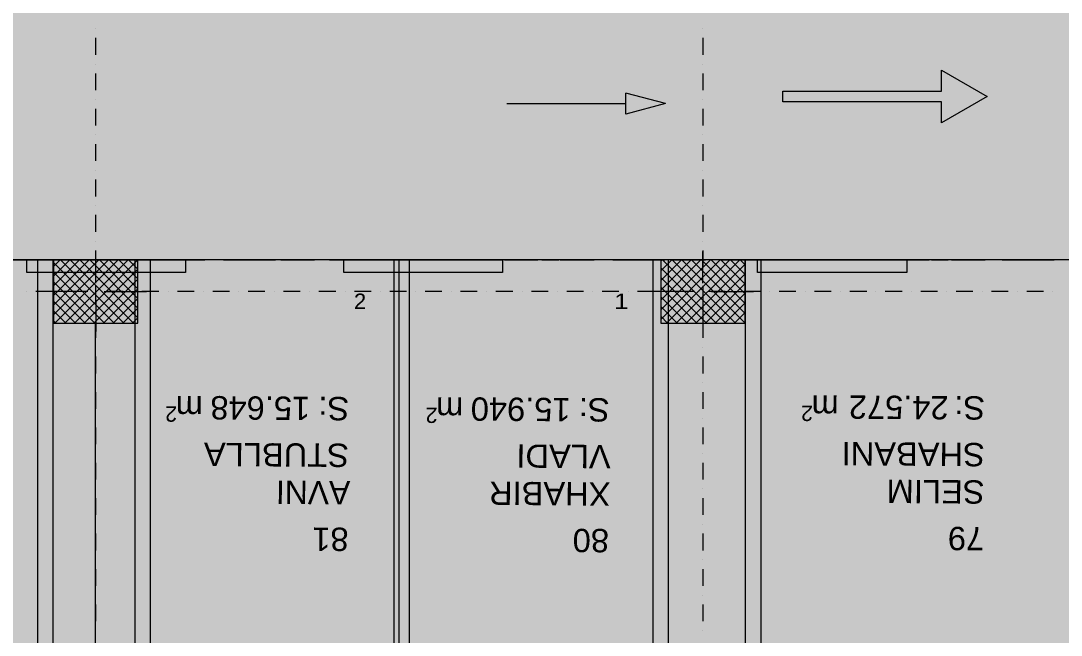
# Model space of a CAD drawing. Header units: centimetres. Extents: x -6805 to 4309, y -7338 to 617.
# Drawn here: x -1574 to -589, y -1184 to -602 of the extents above; entities that cross this region are included whole.
import ezdxf

# ---------------------------------------------------------------- set-up
doc = ezdxf.new("R2010")
doc.units = ezdxf.units.CM
for name, color, linetype, true_color in [('PDF_ - rruga_ndarjet anesore', 7, 'Continuous', 0x7f7f7f), ('PDF_ - SHENJAT_RRUGA', 7, 'Continuous', 0x7f7f7f), ('PDF_065 Möbel Einrichtung', 7, 'Continuous', 0x7f7f7f), ('PDF_A - Akset', 7, 'Continuous', 0xfd4435), ('PDF_A - Pllaka Themel', 7, 'Continuous', 0x7f7f7f), ('PDF_A -Polyline', 7, 'Continuous', 0x7f7f7f)]:
    doc.layers.add(name, color=color, linetype=linetype, true_color=true_color)
for name, color, linetype in [('PDF_- GARAZHE', 7, 'Continuous'), ('PDF_A - Fill Zone', 7, 'Continuous'), ('PDF_A - Shtyllat', 7, 'Continuous')]:
    doc.layers.add(name, color=color, linetype=linetype)
doc.styles.add('PDF Arial', font='')
doc.styles.get('PDF Arial').set_extended_font_data('Arial')

msp = doc.modelspace()

# ---------------------------------------------------------------- hatches: boundary and pattern name
at = {"layer": 'PDF_ - SHENJAT_RRUGA', "true_color": 0xffffff, "transparency": 33554559}
msp.add_hatch(color=7, dxfattribs=at).paths.add_polyline_path([(-658.64, -674.09), (-702.14, -699.11), (-702.14, -679.1), (-852.27, -679.1), (-852.27, -669.08), (-702.14, -669.08), (-702.14, -649.07)])
at = {"layer": 'PDF_A - Fill Zone', "true_color": 0x93a0c6, "transparency": 33554559}
msp.add_hatch(color=253, dxfattribs=at).paths.add_polyline_path([(-462.67, -828.73), (-1883.87, -828.73), (-1883.87, -1589.37), (-2414.31, -1589.37), (-2414.31, -828.73), (-2919.73, -828.73), (-2919.73, -308.22), (-462.67, -308.22)])
at = {"layer": 'PDF_A - Pllaka Themel', "true_color": 0xd5d5d5, "transparency": 33554559}
h = msp.add_hatch(color=254, dxfattribs=at)
h.paths.add_polyline_path([(-5581.92, -878.77), (-5581.92, -838.74), (-5656.99, -838.74), (-5656.99, -378.27), (-5641.97, -378.27), (-5641.97, 287.29), (-2884.66, 287.29), (-432.6, 287.29), (-419.79, 287.29), (978.3, 287.29), (978.3, -308.22), (1644.1, -308.22), (1644.1, -1142.36), (931.04, -1302.36), (1552.22, -1164.4), (1863.25, -2555.08), (1863.27, -2555.07), (2158.71, -3867.26), (2155.22, -3868.03), (2646.93, -6059.23), (2017.8, -6200.41), (2017.67, -6199.86), (-1597.03, -7011.01), (-1702.67, -6540.31), (-1846.28, -6572.52), (-1976.98, -6060.13), (-1982.53, -5964.43), (-1838.96, -5932.29), (-2055.74, -4966.25), (-2419.29, -4966.25), (-2929.7, -4966.25), (-2929.7, -2144.79), (-2909.68, -2144.79), (-2904.73, -1595.67), (-4731.2, -1619.36), (-4671.15, -1619.36), (-4671.15, -2159.83), (-5099.03, -2159.81), (-5102.54, -2159.76), (-5106.05, -2159.61), (-5109.55, -2159.37), (-5113.04, -2159.02), (-5116.52, -2158.59), (-5119.99, -2158.04), (-5123.44, -2157.41), (-5126.87, -2156.67), (-5130.27, -2155.85), (-5133.66, -2154.92), (-5137.02, -2153.9), (-5140.35, -2152.79), (-5143.64, -2151.59), (-5146.9, -2150.29), (-5150.13, -2148.9), (-5153.31, -2147.42), (-5156.45, -2145.85), (-5159.54, -2144.2), (-5162.59, -2142.46), (-5165.59, -2140.63), (-5168.53, -2138.72), (-5171.42, -2136.74), (-5174.26, -2134.66), (-5177.03, -2132.51), (-5179.74, -2130.29), (-5182.39, -2127.99), (-5184.97, -2125.61), (-5187.49, -2123.17), (-5189.94, -2120.65), (-5192.31, -2118.06), (-5194.61, -2115.42), (-5196.84, -2112.71), (-5198.99, -2109.93), (-5201.06, -2107.1), (-5203.05, -2104.21), (-5204.96, -2101.26), (-5206.78, -2098.27), (-5208.52, -2095.21), (-5210.18, -2092.12), (-5211.74, -2088.99), (-5213.22, -2085.8), (-5214.61, -2082.58), (-5215.9, -2079.32), (-5217.11, -2076.02), (-5218.22, -2072.69), (-5219.24, -2069.33), (-5220.16, -2065.95), (-5220.99, -2062.55), (-5221.72, -2059.11), (-5222.36, -2055.66), (-5222.9, -2052.19), (-5223.34, -2048.71), (-5223.69, -2045.22), (-5223.93, -2041.71), (-5224.08, -2038.21), (-5224.13, -2034.71), (-5224.12, -1589.37), (-5276.67, -1564.36), (-5842.14, -1564.36), (-5842.14, -878.77)])
h.paths.add_polyline_path([(-1884.8, -2746.4), (-1725.78, -2754.1), (-263.28, -2617.91), (-272.05, -2578.85), (-296.78, -2580.25), (-343.47, -2075.77), (-1348.13, -2129.78), (-1534.78, -2147.18), (-1533.4, -2162.02), (-1836.78, -2167.48), (-1836.78, -2147.45), (-1876.81, -2147.45), (-1876.81, -2187.49), (-1531.07, -2187.03), (-1493.33, -2681.24), (-1884.8, -2706.36)])
h.paths.add_polyline_path([(-452.61, -1589.37), (-91.92, -1583.39), (-92.31, -1174.02), (283, -1174.02), (283, -828.73), (-419.79, -828.73), (-427.6, -828.73), (-452.61, -828.73)])
h.paths.add_polyline_path([(413.21, -3713.81), (401.11, -3715.64), (389.02, -3717.55), (376.94, -3719.54), (364.87, -3721.61), (352.83, -3723.77), (340.79, -3726.01), (328.77, -3728.32), (316.77, -3730.71), (304.78, -3733.18)])
at = {"layer": 'PDF_A - Pllaka Themel', "true_color": 0xbfbfbf, "transparency": 33554559}
h = msp.add_hatch(color=9, dxfattribs=at)
h.paths.add_polyline_path([(-5637.01, -378.27), (-5637.01, -315.22), (-447.66, -308.19), (-447.66, -308.22), (963.52, -308.22), (963.52, -763.68), (936, -763.68), (936, -863.76), (963.52, -863.76), (964.76, -1337.14), (925.69, -1345.91), (892.3, -1353.4), (988.45, -1782.56), (1104.37, -2300.85), (1195.01, -2706.12), (1170.59, -2711.59), (1193.36, -2813.05), (1455.74, -3983.06), (1827.47, -5638.02), (1828.36, -5640.74), (1829.15, -5643.5), (1829.85, -5646.27), (1830.45, -5649.07), (1830.96, -5651.88), (1831.36, -5654.72), (1831.66, -5657.56), (1831.87, -5660.41), (1831.97, -5663.28), (1831.97, -5666.14), (1831.89, -5669), (1831.69, -5671.85), (1831.39, -5674.7), (1831, -5677.54), (1830.51, -5680.35), (1829.92, -5683.16), (1829.24, -5685.93), (1828.46, -5688.68), (1827.57, -5691.41), (1826.6, -5694.1), (1825.54, -5696.75), (1824.38, -5699.37), (1823.12, -5701.94), (1821.78, -5704.47), (1820.36, -5706.95), (1818.84, -5709.39), (1817.26, -5711.76), (1815.57, -5714.08), (1813.81, -5716.34), (1811.98, -5718.54), (1810.07, -5720.67), (1808.09, -5722.73), (1806.03, -5724.72), (1803.91, -5726.64), (1801.72, -5728.48), (1799.47, -5730.25), (1797.16, -5731.93), (1794.79, -5733.54), (1792.36, -5735.06), (1789.88, -5736.5), (1787.36, -5737.84), (1784.8, -5739.1), (1782.18, -5740.27), (1779.53, -5741.34), (1776.84, -5742.32), (-1865.84, -6559.76), (-1972.03, -6060.13), (1187.39, -5351.16), (1189.51, -5350.66), (1191.61, -5350.07), (1193.68, -5349.39), (1195.73, -5348.62), (1197.73, -5347.75), (1199.69, -5346.8), (1201.61, -5345.77), (1203.49, -5344.64), (1205.3, -5343.44), (1207.07, -5342.15), (1208.77, -5340.79), (1210.42, -5339.35), (1212, -5337.85), (1213.51, -5336.27), (1214.94, -5334.62), (1216.3, -5332.92), (1217.59, -5331.15), (1218.79, -5329.34), (1219.92, -5327.46), (1220.96, -5325.54), (1221.91, -5323.58), (1222.78, -5321.58), (1223.55, -5319.53), (1224.23, -5317.46), (1224.82, -5315.36), (1225.32, -5313.24), (1225.72, -5311.09), (1226.02, -5308.93), (1226.23, -5306.75), (1226.34, -5304.58), (1226.35, -5302.4), (1226.28, -5300.21), (1226.1, -5298.04), (1225.82, -5295.88), (1225.45, -5293.73), (1224.97, -5291.59), (967.71, -4147.99), (967.16, -4145.82), (966.5, -4143.68), (965.76, -4141.58), (964.92, -4139.51), (963.99, -4137.47), (962.97, -4135.49), (961.86, -4133.55), (960.67, -4131.65), (959.39, -4129.82), (958.04, -4128.05), (956.6, -4126.34), (955.09, -4124.68), (953.5, -4123.11), (951.86, -4121.6), (950.14, -4120.18), (948.36, -4118.82), (946.52, -4117.55), (944.63, -4116.36), (942.68, -4115.26), (940.7, -4114.24), (938.66, -4113.31), (936.59, -4112.48), (934.48, -4111.74), (932.34, -4111.1), (930.17, -4110.55), (927.98, -4110.1), (925.78, -4109.75), (923.56, -4109.49), (921.33, -4109.34), (919.09, -4109.28), (916.86, -4109.32), (914.63, -4109.47), (912.41, -4109.71), (910.2, -4110.05), (908.01, -4110.49), (526.4, -4196.13), (467.81, -4209.28), (455.58, -4213.1), (443.37, -4217.02), (431.2, -4221.04), (419.06, -4225.14), (406.95, -4229.34), (394.87, -4233.64), (382.82, -4238.02), (370.82, -4242.51), (358.84, -4247.08), (346.9, -4251.74), (335, -4256.5), (323.13, -4261.35), (311.3, -4266.29), (299.52, -4271.32), (287.76, -4276.44), (276.06, -4281.65), (264.38, -4286.96), (252.76, -4292.35), (241.17, -4297.83), (229.62, -4303.41), (218.13, -4309.06), (206.67, -4314.81), (195.26, -4320.65), (183.89, -4326.58), (172.57, -4332.6), (161.3, -4338.69), (150.07, -4344.88), (138.9, -4351.16), (127.76, -4357.52), (116.69, -4363.96), (105.66, -4370.49), (94.67, -4377.1), (83.75, -4383.8), (72.87, -4390.59), (62.05, -4397.46), (51.28, -4404.41), (40.57, -4411.44), (29.91, -4418.56), (19.3, -4425.76), (8.75, -4433.04), (-1.74, -4440.41), (-13.44, -4447.77), (-25.18, -4455.07), (-36.98, -4462.26), (-48.83, -4469.39), (-60.73, -4476.42), (-72.67, -4483.38), (-84.67, -4490.25), (-96.72, -4497.03), (-108.81, -4503.72), (-120.96, -4510.33), (-133.14, -4516.85), (-145.38, -4523.29), (-157.66, -4529.64), (-169.99, -4535.9), (-182.35, -4542.07), (-194.77, -4548.16), (-207.22, -4554.16), (-219.72, -4560.06), (-232.26, -4565.88), (-244.84, -4571.62), (-257.46, -4577.25), (-270.12, -4582.81), (-282.82, -4588.26), (-295.56, -4593.64), (-308.33, -4598.91), (-321.15, -4604.1), (-333.99, -4609.2), (-346.88, -4614.21), (-359.81, -4619.12), (-372.76, -4623.95), (-385.74, -4628.67), (-398.77, -4633.31), (-411.82, -4637.86), (-424.92, -4642.31), (-438.03, -4646.67), (-451.18, -4650.93), (-464.37, -4655.11), (-477.57, -4659.18), (-490.81, -4663.17), (-2040.76, -5010.98), (-2050.79, -4966.25), (-2414.34, -4966.25), (-2414.34, -4749.36), (-2414.57, -2387.78), (-2414.58, -2276.48), (-2415.05, -2272.78), (-2415.63, -2269.1), (-2416.31, -2265.43), (-2417.08, -2261.78), (-2417.93, -2258.14), (-2418.89, -2254.54), (-2419.94, -2250.96), (-2421.09, -2247.41), (-2422.32, -2243.88), (-2423.65, -2240.39), (-2425.06, -2236.94), (-2426.57, -2233.53), (-2428.15, -2230.15), (-2429.84, -2226.82), (-2431.6, -2223.53), (-2433.45, -2220.29), (-2435.38, -2217.11), (-2437.39, -2213.97), (-2439.5, -2210.88), (-2441.67, -2207.85), (-2443.93, -2204.87), (-2446.26, -2201.96), (-2448.66, -2199.11), (-2451.13, -2196.32), (-2453.69, -2193.59), (-2456.31, -2190.94), (-2459, -2188.35), (-2461.74, -2185.84), (-2464.57, -2183.38), (-2467.45, -2181.02), (-2470.39, -2178.72), (-2473.38, -2176.5), (-2476.44, -2174.36), (-2479.55, -2172.3), (-2482.72, -2170.32), (-2485.93, -2168.43), (-2489.19, -2166.61), (-2492.5, -2164.89), (-2495.85, -2163.24), (-2499.24, -2161.69), (-2502.68, -2160.23), (-2506.15, -2158.85), (-2509.65, -2157.57), (-2513.18, -2156.38), (-2904.72, -2164.81), (-2899.72, -1589.37), (-2414.31, -1589.37), (-2414.31, -828.73), (-4726.25, -828.73), (-4726.25, -1619.36), (-5219.16, -1619.35), (-5219.16, -2036.14), (-5219.17, -2034.71), (-5219.16, -1589.37), (-5271.71, -1564.36), (-5253.39, -1564.36), (-5253.39, -878.77), (-5576.97, -878.77), (-5576.97, -838.74), (-5652.02, -838.74), (-5652.02, -378.27)])
h.paths.add_polyline_path([(-1883.87, -1589.37), (-1863.84, -1589.37), (-1863.84, -1634.38), (-1863.88, -1634.38), (-1863.88, -2147.18), (-1836.55, -2147.45), (-1871.85, -2147.45), (-1871.85, -2187.49), (-1831.82, -2187.43), (-1831.82, -2147.5), (-1529.51, -2150.6), (-1526.54, -2182.48), (-1488.38, -2681.24), (-1718.52, -2706.37), (-1879.85, -2706.36), (-1879.85, -2746.4), (-1720.83, -2754.1), (-221.28, -2598.22), (-135.83, -2979.09), (-1425.42, -3268.45), (-1880.43, -3268.45), (-1873.52, -4356.82), (-1873.76, -4358.94), (-1873.89, -4361.07), (-1873.93, -4363.2), (-1873.88, -4365.33), (-1873.71, -4367.46), (-1873.46, -4369.58), (-1873.11, -4371.68), (-1872.67, -4373.76), (-1872.13, -4375.84), (-1871.5, -4377.87), (-1870.77, -4379.88), (-1869.95, -4381.85), (-1869.05, -4383.78), (-1868.06, -4385.67), (-1866.97, -4387.5), (-1865.81, -4389.3), (-1864.58, -4391.03), (-1863.26, -4392.71), (-1861.87, -4394.32), (-1860.39, -4395.87), (-1858.86, -4397.35), (-1857.26, -4398.76), (-1855.59, -4400.1), (-1853.87, -4401.36), (-1852.09, -4402.54), (-1850.27, -4403.63), (-1848.39, -4404.64), (-1846.46, -4405.56), (-1844.51, -4406.4), (-1842.5, -4407.15), (-1840.47, -4407.79), (-1838.41, -4408.35), (-1836.33, -4408.82), (-1834.23, -4409.19), (-1832.12, -4409.47), (-1829.99, -4409.65), (-1827.86, -4409.72), (-1825.73, -4409.7), (-1823.6, -4409.59), (-1821.48, -4409.38), (-1819.37, -4409.07), (-657.92, -4148.44), (-657.8, -4148.96), (-640.87, -4142.08), (-623.98, -4135.12), (-607.12, -4128.08), (-590.3, -4120.94), (-573.52, -4113.7), (-556.78, -4106.38), (-540.08, -4098.97), (-523.41, -4091.48), (-506.79, -4083.89), (-490.21, -4076.22), (-473.66, -4068.46), (-457.17, -4060.61), (-440.7, -4052.67), (-424.29, -4044.65), (-407.92, -4036.54), (-391.58, -4028.34), (-375.3, -4020.05), (-359.06, -4011.68), (-342.86, -4003.22), (-326.71, -3994.68), (-310.6, -3986.05), (-294.54, -3977.33), (-278.53, -3968.52), (-262.57, -3959.64), (-246.65, -3950.67), (-230.77, -3941.62), (-214.95, -3932.48), (-199.18, -3923.26), (-183.46, -3913.95), (-171.76, -3907.67), (-160.01, -3901.48), (-148.21, -3895.39), (-136.38, -3889.37), (-124.5, -3883.45), (-112.58, -3877.6), (-100.62, -3871.85), (-88.61, -3866.18), (-76.56, -3860.6), (-64.48, -3855.1), (-52.35, -3849.7), (-40.19, -3844.39), (-27.98, -3839.16), (-15.74, -3834.02), (-3.46, -3828.97), (8.86, -3824), (21.21, -3819.14), (33.59, -3814.35), (46.01, -3809.67), (58.47, -3805.06), (70.95, -3800.56), (83.47, -3796.14), (96.03, -3791.81), (108.6, -3787.57), (121.22, -3783.42), (133.86, -3779.37), (146.53, -3775.41), (159.23, -3771.54), (171.96, -3767.76), (184.72, -3764.08), (197.49, -3760.49), (210.3, -3756.99), (223.14, -3753.59), (235.99, -3750.28), (248.88, -3747.06), (261.78, -3743.94), (274.7, -3740.9), (287.65, -3737.97), (300.62, -3735.12), (313.61, -3732.38), (326.61, -3729.72), (339.65, -3727.16), (352.69, -3724.7), (365.76, -3722.33), (378.83, -3720.06), (391.93, -3717.88), (405.04, -3715.79), (418.17, -3713.81), (787.26, -3630.98), (789.38, -3630.46), (791.47, -3629.84), (793.53, -3629.14), (795.57, -3628.34), (797.56, -3627.45), (799.52, -3626.48), (801.42, -3625.43), (803.29, -3624.3), (805.1, -3623.08), (806.86, -3621.79), (808.55, -3620.42), (810.19, -3618.97), (811.77, -3617.46), (813.27, -3615.88), (814.71, -3614.24), (816.07, -3612.54), (817.36, -3610.77), (818.57, -3608.95), (819.69, -3607.09), (820.73, -3605.17), (821.69, -3603.21), (822.57, -3601.21), (823.36, -3599.18), (824.06, -3597.11), (824.66, -3595.01), (825.17, -3592.89), (825.6, -3590.75), (825.93, -3588.6), (826.16, -3586.43), (826.3, -3584.25), (826.34, -3582.06), (826.3, -3579.89), (826.14, -3577.71), (825.91, -3575.54), (825.57, -3573.38), (825.14, -3571.24), (681.41, -2927.91), (734.37, -2916.03), (711.61, -2814.58), (658.74, -2826.44), (287.95, -1174.02), (287.95, -828.73), (-447.66, -828.73), (-1883.87, -828.73)])

# ---------------------------------------------------------------- linework, layer by layer
at = {"layer": 'PDF_ - rruga_ndarjet anesore', "lineweight": 0}
for points in [[(-1568.6, -828.73), (-1418.47, -828.73)], [(-1568.6, -840.74), (-1568.6, -828.73)], [(-1418.47, -828.73), (-1418.47, -840.74)], [(-1268.35, -840.74), (-1268.35, -828.73)], [(-1268.35, -828.73), (-1118.03, -828.73)], [(-1118.03, -828.73), (-1118.07, -840.74)], [(-876.31, -840.74), (-876.27, -828.73)], [(-876.27, -828.73), (-734.9, -828.73)], [(-734.9, -828.73), (-734.9, -840.74)], [(-1418.47, -840.74), (-1568.6, -840.74)], [(-1118.07, -840.74), (-1268.35, -840.74)], [(-734.9, -840.74), (-876.31, -840.74)]]:
    msp.add_lwpolyline(points, dxfattribs=at)
at = {"layer": 'PDF_ - rruga_ndarjet anesore', "color": 7, "true_color": 0xffffff, "transparency": 33554559}
for points in [[(-1568.6, -828.73), (-1418.47, -828.73), (-1568.6, -840.74), (-1418.47, -840.74)], [(-1268.35, -840.74), (-1268.35, -828.73), (-1118.07, -840.74), (-1118.03, -828.73)], [(-876.27, -828.73), (-734.9, -828.73), (-876.31, -840.74), (-734.9, -840.74)]]:
    msp.add_solid(points, dxfattribs=at)
at = {"layer": 'PDF_ - SHENJAT_RRUGA', "lineweight": 0}
for points in [[(-702.14, -669.08), (-702.14, -649.07)], [(-702.14, -649.07), (-658.64, -674.09)], [(-852.27, -679.1), (-852.27, -669.08)], [(-852.27, -669.08), (-702.14, -669.08)], [(-702.14, -679.1), (-852.27, -679.1)], [(-658.64, -674.09), (-702.14, -699.11)], [(-702.14, -699.11), (-702.14, -679.1)]]:
    msp.add_lwpolyline(points, dxfattribs=at)
at = {"layer": 'PDF_- GARAZHE', "color": 254, "true_color": 0xccccff, "transparency": 33554559}
for points in [[(-1883.87, -1369.19), (-1883.87, -828.73), (-1503.55, -1369.19), (-1503.55, -828.73)], [(-1503.55, -1369.19), (-1503.55, -828.73), (-1213.53, -1369.19), (-1213.53, -828.73)], [(-1213.53, -1369.19), (-1213.53, -828.73), (-918.1, -1369.19), (-918.1, -828.73)], [(-918.1, -1369.19), (-918.1, -828.73), (-462.67, -1369.19), (-462.67, -828.73)]]:
    msp.add_solid(points, dxfattribs=at)
at = {"layer": 'PDF_065 Möbel Einrichtung', "lineweight": 0}
for points in [[(-1543.66, -828.73), (-1558.68, -828.73)], [(-1558.68, -828.73), (-1558.68, -1369.19)], [(-1543.66, -1369.19), (-1543.66, -828.73)], [(-1451.45, -828.73), (-1466.47, -828.73)], [(-1466.47, -828.73), (-1466.47, -1369.19)], [(-1451.45, -1369.19), (-1451.45, -828.73)], [(-1206.03, -828.73), (-1221.03, -828.73)], [(-1221.03, -828.73), (-1221.03, -1369.19)], [(-1206.03, -1369.19), (-1206.03, -828.73)], [(-960.59, -828.73), (-975.6, -828.73)], [(-975.6, -828.73), (-975.6, -1369.19)], [(-960.59, -1369.19), (-960.59, -828.73)], [(-873.03, -828.73), (-888.04, -828.73)], [(-888.04, -828.73), (-888.04, -1369.19)], [(-873.03, -1369.19), (-873.03, -828.73)]]:
    msp.add_lwpolyline(points, dxfattribs=at)
at = {"layer": 'PDF_065 Möbel Einrichtung', "color": 7, "true_color": 0xffffff, "transparency": 33554559}
for points in [[(-1543.66, -828.73), (-1543.66, -1369.19), (-1558.68, -828.73), (-1558.68, -1369.19)], [(-1451.45, -828.73), (-1451.45, -1369.19), (-1466.47, -828.73), (-1466.47, -1369.19)], [(-1206.03, -828.73), (-1206.03, -1369.19), (-1221.03, -828.73), (-1221.03, -1369.19)], [(-960.59, -828.73), (-960.59, -1369.19), (-975.6, -828.73), (-975.6, -1369.19)], [(-873.03, -828.73), (-873.03, -1369.19), (-888.04, -828.73), (-888.04, -1369.19)]]:
    msp.add_solid(points, dxfattribs=at)
at = {"layer": 'PDF_A - Akset', "lineweight": 0}
for points in [[(-1503.55, -609.73), (-1503.55, -609.73)], [(-928.06, -609.73), (-928.06, -609.73)], [(-1503.55, -618.55), (-1503.55, -634.44)], [(-928.06, -618.55), (-928.06, -634.44)], [(-1503.55, -643.27), (-1503.55, -643.27)], [(-928.06, -643.27), (-928.06, -643.27)], [(-1503.55, -652.09), (-1503.55, -667.98)], [(-928.06, -652.09), (-928.06, -667.98)], [(-1503.55, -676.8), (-1503.55, -676.8)], [(-928.06, -676.8), (-928.06, -676.8)], [(-1503.55, -685.64), (-1503.55, -701.53)], [(-928.06, -685.64), (-928.06, -701.53)], [(-1503.55, -710.35), (-1503.55, -710.35)], [(-1503.55, -719.18), (-1503.55, -735.07)], [(-928.06, -710.35), (-928.06, -710.35)], [(-928.06, -719.18), (-928.06, -735.07)], [(-1503.55, -743.89), (-1503.55, -743.89)], [(-928.06, -743.89), (-928.06, -743.89)], [(-1503.55, -752.72), (-1503.55, -768.6)], [(-928.06, -752.72), (-928.06, -768.6)], [(-1503.55, -777.44), (-1503.55, -777.44)], [(-928.06, -777.44), (-928.06, -777.44)], [(-1503.55, -786.26), (-1503.55, -802.15)], [(-928.06, -786.26), (-928.06, -802.15)], [(-1503.55, -810.98), (-1503.55, -810.98)], [(-928.06, -810.98), (-928.06, -810.98)], [(-1503.55, -819.8), (-1503.55, -835.69)], [(-928.06, -819.8), (-928.06, -835.69)], [(-1503.55, -844.52), (-1503.55, -844.52)], [(-928.06, -844.52), (-928.06, -844.52)], [(-1503.55, -853.35), (-1503.55, -869.24)], [(-928.06, -853.35), (-928.06, -869.24)], [(-1569.08, -858.76), (-1569.08, -858.76)], [(-1544.36, -858.76), (-1560.25, -858.76)], [(-1535.53, -858.76), (-1535.53, -858.76)], [(-1510.82, -858.76), (-1526.71, -858.76)], [(-1501.99, -858.76), (-1501.99, -858.76)], [(-1477.28, -858.76), (-1493.17, -858.76)], [(-1468.45, -858.76), (-1468.45, -858.76)], [(-1443.73, -858.76), (-1459.62, -858.76)], [(-1434.91, -858.76), (-1434.91, -858.76)], [(-1410.19, -858.76), (-1426.08, -858.76)], [(-1401.37, -858.76), (-1401.37, -858.76)], [(-1376.65, -858.76), (-1392.53, -858.76)], [(-1367.82, -858.76), (-1367.82, -858.76)], [(-1343.11, -858.76), (-1359, -858.76)], [(-1334.28, -858.76), (-1334.28, -858.76)], [(-1309.57, -858.76), (-1325.46, -858.76)], [(-1300.73, -858.76), (-1300.73, -858.76)], [(-1276.02, -858.76), (-1291.91, -858.76)], [(-1267.2, -858.76), (-1267.2, -858.76)], [(-1242.48, -858.76), (-1258.37, -858.76)], [(-1233.66, -858.76), (-1233.66, -858.76)], [(-1208.94, -858.76), (-1224.83, -858.76)], [(-1200.11, -858.76), (-1200.11, -858.76)], [(-1175.4, -858.76), (-1191.29, -858.76)], [(-1166.57, -858.76), (-1166.57, -858.76)], [(-1141.86, -858.76), (-1157.74, -858.76)], [(-1133.03, -858.76), (-1133.03, -858.76)], [(-1108.31, -858.76), (-1124.2, -858.76)], [(-1099.49, -858.76), (-1099.49, -858.76)], [(-1074.77, -858.76), (-1090.66, -858.76)], [(-1065.94, -858.76), (-1065.94, -858.76)], [(-1041.23, -858.76), (-1057.12, -858.76)], [(-1032.4, -858.76), (-1032.4, -858.76)], [(-1007.69, -858.76), (-1023.58, -858.76)], [(-998.86, -858.76), (-998.86, -858.76)], [(-974.14, -858.76), (-990.03, -858.76)], [(-965.32, -858.76), (-965.32, -858.76)], [(-940.6, -858.76), (-956.49, -858.76)], [(-931.78, -858.76), (-931.78, -858.76)], [(-907.07, -858.76), (-922.95, -858.76)], [(-898.23, -858.76), (-898.23, -858.76)], [(-873.52, -858.76), (-889.41, -858.76)], [(-864.69, -858.76), (-864.69, -858.76)], [(-839.98, -858.76), (-855.87, -858.76)], [(-831.15, -858.76), (-831.15, -858.76)], [(-806.43, -858.76), (-822.32, -858.76)], [(-797.61, -858.76), (-797.61, -858.76)], [(-772.89, -858.76), (-788.78, -858.76)], [(-764.07, -858.76), (-764.07, -858.76)], [(-739.36, -858.76), (-755.24, -858.76)], [(-730.52, -858.76), (-730.52, -858.76)], [(-705.81, -858.76), (-721.7, -858.76)], [(-696.98, -858.76), (-696.98, -858.76)], [(-672.27, -858.76), (-688.15, -858.76)], [(-663.44, -858.76), (-663.44, -858.76)], [(-638.72, -858.76), (-654.61, -858.76)], [(-629.9, -858.76), (-629.9, -858.76)], [(-605.19, -858.76), (-621.08, -858.76)], [(-596.35, -858.76), (-596.35, -858.76)], [(-1503.55, -878.06), (-1503.55, -878.06)], [(-1503.55, -886.88), (-1503.55, -902.77)], [(-928.06, -878.06), (-928.06, -878.06)], [(-928.06, -886.88), (-928.06, -902.77)], [(-1503.55, -911.6), (-1503.55, -911.6)], [(-928.06, -911.6), (-928.06, -911.6)], [(-1503.55, -920.43), (-1503.55, -936.32)], [(-928.06, -920.43), (-928.06, -936.32)], [(-1503.55, -945.15), (-1503.55, -945.15)], [(-928.06, -945.15), (-928.06, -945.15)], [(-1503.55, -953.97), (-1503.55, -969.86)], [(-928.06, -953.97), (-928.06, -969.86)], [(-1503.55, -978.68), (-1503.55, -978.68)], [(-928.06, -978.68), (-928.06, -978.68)], [(-1503.55, -987.52), (-1503.55, -1003.4)], [(-928.06, -987.52), (-928.06, -1003.4)], [(-1503.55, -1012.23), (-1503.55, -1012.23)], [(-928.06, -1012.23), (-928.06, -1012.23)], [(-1503.55, -1021.06), (-1503.55, -1036.95)], [(-928.06, -1021.06), (-928.06, -1036.95)], [(-1503.55, -1045.77), (-1503.55, -1045.77)], [(-1503.55, -1054.59), (-1503.55, -1070.48)], [(-928.06, -1045.77), (-928.06, -1045.77)], [(-928.06, -1054.59), (-928.06, -1070.48)], [(-1503.55, -1079.32), (-1503.55, -1079.32)], [(-928.06, -1079.32), (-928.06, -1079.32)], [(-1503.55, -1088.14), (-1503.55, -1104.03)], [(-928.06, -1088.14), (-928.06, -1104.03)], [(-1503.55, -1112.86), (-1503.55, -1112.86)], [(-928.06, -1112.86), (-928.06, -1112.86)], [(-1503.55, -1121.68), (-1503.55, -1137.57)], [(-928.06, -1121.68), (-928.06, -1137.57)], [(-1503.55, -1146.39), (-1503.55, -1146.39)], [(-928.06, -1146.39), (-928.06, -1146.39)], [(-1503.55, -1155.23), (-1503.55, -1171.11)], [(-928.06, -1155.23), (-928.06, -1171.11)], [(-1503.55, -1179.94), (-1503.55, -1179.94)], [(-928.06, -1179.94), (-928.06, -1179.94)]]:
    msp.add_lwpolyline(points, dxfattribs=at)
at = {"layer": 'PDF_A - Akset', "color": 21, "lineweight": 0, "true_color": 0xff9955}
for points in [[(-1583.72, -828.73), (-1567.83, -828.73)], [(-1559, -828.73), (-1559, -828.73)], [(-1550.18, -828.73), (-1534.29, -828.73)], [(-1525.46, -828.73), (-1525.46, -828.73)], [(-1516.63, -828.73), (-1500.74, -828.73)], [(-1491.92, -828.73), (-1491.92, -828.73)], [(-1483.09, -828.73), (-1467.2, -828.73)], [(-1458.38, -828.73), (-1458.38, -828.73)], [(-1449.54, -828.73), (-1433.66, -828.73)], [(-1424.83, -828.73), (-1424.83, -828.73)], [(-1416.01, -828.73), (-1400.12, -828.73)], [(-1391.29, -828.73), (-1391.29, -828.73)], [(-1382.47, -828.73), (-1366.58, -828.73)], [(-1357.75, -828.73), (-1357.75, -828.73)], [(-1348.92, -828.73), (-1333.03, -828.73)], [(-1324.21, -828.73), (-1324.21, -828.73)], [(-1315.38, -828.73), (-1299.49, -828.73)], [(-1290.67, -828.73), (-1290.67, -828.73)], [(-1281.84, -828.73), (-1265.95, -828.73)], [(-1257.12, -828.73), (-1257.12, -828.73)], [(-1248.3, -828.73), (-1232.41, -828.73)], [(-1223.58, -828.73), (-1223.58, -828.73)], [(-1214.75, -828.73), (-1198.87, -828.73)], [(-1190.04, -828.73), (-1190.04, -828.73)], [(-1181.21, -828.73), (-1165.32, -828.73)], [(-1156.5, -828.73), (-1156.5, -828.73)], [(-1147.67, -828.73), (-1131.78, -828.73)], [(-1122.95, -828.73), (-1122.95, -828.73)], [(-1114.13, -828.73), (-1098.24, -828.73)], [(-1089.41, -828.73), (-1089.41, -828.73)], [(-1080.59, -828.73), (-1064.7, -828.73)], [(-1055.88, -828.73), (-1055.88, -828.73)], [(-1047.04, -828.73), (-1031.15, -828.73)], [(-1022.33, -828.73), (-1022.33, -828.73)], [(-1013.5, -828.73), (-997.61, -828.73)], [(-988.79, -828.73), (-988.79, -828.73)], [(-979.96, -828.73), (-964.08, -828.73)], [(-955.24, -828.73), (-955.24, -828.73)], [(-946.42, -828.73), (-930.53, -828.73)], [(-921.7, -828.73), (-921.7, -828.73)], [(-912.88, -828.73), (-896.99, -828.73)], [(-888.16, -828.73), (-888.16, -828.73)], [(-879.33, -828.73), (-863.44, -828.73)], [(-854.62, -828.73), (-854.62, -828.73)], [(-845.79, -828.73), (-829.9, -828.73)], [(-821.08, -828.73), (-821.08, -828.73)], [(-812.25, -828.73), (-796.37, -828.73)], [(-787.53, -828.73), (-787.53, -828.73)], [(-778.71, -828.73), (-762.82, -828.73)], [(-754, -828.73), (-754, -828.73)], [(-745.16, -828.73), (-729.28, -828.73)], [(-720.45, -828.73), (-720.45, -828.73)], [(-711.62, -828.73), (-695.73, -828.73)], [(-686.91, -828.73), (-686.91, -828.73)], [(-678.09, -828.73), (-662.2, -828.73)], [(-653.37, -828.73), (-653.37, -828.73)], [(-644.54, -828.73), (-628.65, -828.73)], [(-619.82, -828.73), (-619.82, -828.73)], [(-611, -828.73), (-595.11, -828.73)]]:
    msp.add_lwpolyline(points, dxfattribs=at)
at = {"layer": 'PDF_A - Pllaka Themel', "lineweight": 0}
msp.add_lwpolyline([(-447.66, -828.73), (-1883.87, -828.73)], dxfattribs=at)
at = {"layer": 'PDF_A - Pllaka Themel', "color": 7, "true_color": 0xffffff, "transparency": 33554559}
msp.add_solid([(-2919.73, -1589.37), (-2919.73, 312.31), (-462.67, -1589.37), (-462.67, 312.31)], dxfattribs=at)
at = {"layer": 'PDF_A - Shtyllat', "lineweight": 0}
for points in [[(-1503.45, -850.75), (-1503.45, -820.73)], [(-928.06, -850.75), (-928.06, -820.73)], [(-1543.48, -880.99), (-1491.23, -828.73)], [(-1543.48, -871.79), (-1500.43, -828.73)], [(-1543.48, -862.59), (-1509.63, -828.73)], [(-1543.48, -853.4), (-1518.83, -828.73)], [(-1543.48, -844.19), (-1528.02, -828.73)], [(-1543.48, -834.99), (-1537.23, -828.73)], [(-1543.48, -828.73), (-1543.48, -888.78)], [(-1463.42, -828.73), (-1543.48, -828.73)], [(-1485.92, -888.78), (-1543.48, -831.22)], [(-1542.08, -888.78), (-1482.02, -828.73)], [(-1476.72, -888.78), (-1536.77, -828.73)], [(-1532.87, -888.78), (-1472.83, -828.73)], [(-1467.52, -888.78), (-1527.57, -828.73)], [(-1523.68, -888.78), (-1463.62, -828.73)], [(-1463.42, -883.69), (-1518.37, -828.73)], [(-1514.47, -888.78), (-1463.42, -837.73)], [(-1463.42, -874.48), (-1509.17, -828.73)], [(-1463.42, -865.29), (-1499.97, -828.73)], [(-1463.42, -856.09), (-1490.77, -828.73)], [(-1463.42, -846.89), (-1481.57, -828.73)], [(-1463.42, -837.69), (-1472.37, -828.73)], [(-1463.42, -888.78), (-1463.42, -828.73)], [(-968.1, -885.21), (-911.62, -828.73)], [(-968.1, -876.02), (-920.82, -828.73)], [(-968.1, -866.81), (-930.02, -828.73)], [(-968.1, -857.61), (-939.22, -828.73)], [(-968.1, -848.41), (-948.42, -828.73)], [(-968.1, -839.21), (-957.62, -828.73)], [(-968.1, -830.01), (-966.82, -828.73)], [(-968.1, -828.73), (-968.1, -888.78)], [(-888.03, -828.73), (-968.1, -828.73)], [(-915.51, -888.78), (-968.1, -836.21)], [(-906.31, -888.78), (-966.37, -828.73)], [(-962.47, -888.78), (-902.42, -828.73)], [(-897.11, -888.78), (-957.16, -828.73)], [(-953.27, -888.78), (-893.22, -828.73)], [(-888.03, -888.67), (-947.96, -828.73)], [(-944.07, -888.78), (-888.03, -832.74)], [(-888.03, -879.47), (-938.77, -828.73)], [(-888.03, -870.27), (-929.56, -828.73)], [(-888.03, -861.07), (-920.37, -828.73)], [(-888.03, -851.87), (-911.16, -828.73)], [(-888.03, -842.67), (-901.96, -828.73)], [(-888.03, -833.47), (-892.77, -828.73)], [(-888.03, -888.78), (-888.03, -828.73)], [(-1495.13, -888.78), (-1543.48, -840.42)], [(-1505.28, -888.78), (-1463.42, -846.93)], [(-924.71, -888.78), (-968.1, -845.4)], [(-934.87, -888.78), (-888.03, -841.95)], [(-1504.32, -888.78), (-1543.48, -849.62)], [(-1496.08, -888.78), (-1463.42, -856.13)], [(-933.92, -888.78), (-968.1, -854.6)], [(-925.67, -888.78), (-888.03, -851.14)], [(-1511.46, -858.76), (-1551.49, -858.76)], [(-1513.52, -888.78), (-1543.48, -858.83)], [(-1503.45, -858.76), (-1503.45, -858.76)], [(-1503.45, -866.76), (-1503.45, -896.79)], [(-1495.45, -858.76), (-1455.41, -858.76)], [(-1486.87, -888.78), (-1463.42, -865.33)], [(-936.07, -858.76), (-976.1, -858.76)], [(-943.11, -888.78), (-968.1, -863.81)], [(-928.06, -858.76), (-928.06, -858.76)], [(-928.06, -866.76), (-928.06, -896.79)], [(-920.05, -858.76), (-880.03, -858.76)], [(-916.47, -888.78), (-888.03, -860.35)], [(-1522.72, -888.78), (-1543.48, -868.02)], [(-1531.92, -888.78), (-1543.48, -877.22)], [(-1477.68, -888.78), (-1463.42, -874.52)], [(-952.32, -888.78), (-968.1, -873)], [(-907.27, -888.78), (-888.03, -869.54)], [(-1541.13, -888.78), (-1543.48, -886.43)], [(-1468.47, -888.78), (-1463.42, -883.73)], [(-961.52, -888.78), (-968.1, -882.21)], [(-898.07, -888.78), (-888.03, -878.74)], [(-1543.48, -888.78), (-1463.42, -888.78)], [(-968.1, -888.78), (-888.03, -888.78)], [(-888.87, -888.78), (-888.03, -887.95)]]:
    msp.add_lwpolyline(points, dxfattribs=at)
at = {"layer": 'PDF_A - Shtyllat', "color": 8, "true_color": 0x7f7f7f, "transparency": 33554559}
for points in [[(-1543.48, -828.73), (-1463.42, -828.73), (-1543.48, -888.78), (-1463.42, -888.78)], [(-968.1, -828.73), (-888.03, -828.73), (-968.1, -888.78), (-888.03, -888.78)]]:
    msp.add_solid(points, dxfattribs=at)
at = {"layer": 'PDF_A -Polyline', "color": 14, "lineweight": 0, "true_color": 0xa80f02}
for points in [[(-1001.01, -690.72), (-1001.01, -670.71)], [(-963.66, -680.72), (-1001.01, -670.71)], [(-1113.78, -680.72), (-1001.01, -680.72)], [(-963.66, -680.72), (-1001.01, -690.72)]]:
    msp.add_lwpolyline(points, dxfattribs=at)
at = {"layer": 'PDF_A -Polyline', "lineweight": 0}
for points in [[(-1592.83, -828.73), (-1561.05, -828.73)], [(-1539.87, -828.73), (-1508.09, -828.73)], [(-1486.91, -828.73), (-1455.13, -828.73)], [(-1433.94, -828.73), (-1402.17, -828.73)], [(-1380.98, -828.73), (-1349.21, -828.73)], [(-1328.02, -828.73), (-1296.25, -828.73)], [(-1275.06, -828.73), (-1243.29, -828.73)], [(-1222.1, -828.73), (-1190.33, -828.73)], [(-1215.8, -1369.19), (-1215.8, -828.73)], [(-1169.14, -828.73), (-1137.36, -828.73)], [(-1116.18, -828.73), (-1084.4, -828.73)], [(-1063.22, -828.73), (-1031.44, -828.73)], [(-1010.26, -828.73), (-978.48, -828.73)], [(-957.3, -828.73), (-925.52, -828.73)], [(-904.34, -828.73), (-872.56, -828.73)], [(-851.37, -828.73), (-819.59, -828.73)], [(-798.41, -828.73), (-766.63, -828.73)], [(-745.45, -828.73), (-713.67, -828.73)], [(-692.49, -828.73), (-660.71, -828.73)], [(-639.53, -828.73), (-607.75, -828.73)], [(-1503.55, -1369.19), (-1503.55, -888.78)]]:
    msp.add_lwpolyline(points, dxfattribs=at)
at = {"layer": 'PDF_A -Polyline', "color": 14, "true_color": 0xa80f02, "transparency": 33554559}
msp.add_solid([(-963.66, -680.72), (-1001.01, -690.72), (-1001.01, -670.71)], dxfattribs=at)

# ---------------------------------------------------------------- texts
at = {"layer": 'PDF_- GARAZHE', "attachment_point": 7, "rotation": 179.6, "style": 'PDF Arial'}
for s, insert, char_height in [('\\W1.000269;m', (-1401.86, -957.9), 22.1067), ('\\W1.001342;15.648', (-1300.15, -958.16), 22.1067), ('\\W1.002323;S:', (-1263.12, -958.39), 22.1067), ('\\W1.000269;m', (-1155.09, -959.09), 22.1067), ('\\W1.001478;15.940', (-1053.38, -959.34), 22.1067), ('\\W1.002323;S:', (-1016.35, -959.57), 22.1067), ('\\W1.000269;m', (-799.34, -957.25), 22.1067), ('\\W1.001201;24.572', (-695.19, -957.52), 22.1067), ('\\W1.002323;S:', (-660.6, -957.73), 22.1067), ('\\W1.001521;2', (-1426.21, -967.55), 14.5905), ('\\W1.001521;2', (-1179.44, -968.73), 14.5905), ('\\W1.001521;2', (-823.69, -966.89), 14.5905), ('\\W1.001199;STUBLLA', (-1263.39, -1002.62), 22.1067), ('\\W1.000746;VLADI', (-1015.39, -1004.19), 22.1067), ('\\W1.001092;SHABANI', (-660.87, -1001.96), 22.1067), ('\\W0.976511;AVNI', (-1262.21, -1038.39), 22.1067), ('\\W1.001029;XHABIR', (-1015.62, -1039.58), 22.1067), ('\\W1.001472;SELIM', (-661.07, -1037.35), 22.1067), ('\\W1.001446;81', (-1263.77, -1082.24), 22.1067), ('\\W1.001936;80', (-1017, -1083.43), 22.1067), ('\\W1.000933;79', (-661.47, -1081.58), 22.1067)]:
    msp.add_mtext(s, dxfattribs=dict(at, insert=insert, char_height=char_height))
at = {"layer": 'PDF_065 Möbel Einrichtung', "char_height": 14.7378, "attachment_point": 7, "style": 'PDF Arial'}
for s, insert in [('\\W1.016485;2', (-1258.79, -875.42)), ('\\W1.191871;1', (-1012.23, -875.42))]:
    msp.add_mtext(s, dxfattribs=dict(at, insert=insert))

doc.saveas('drawing.dxf')
